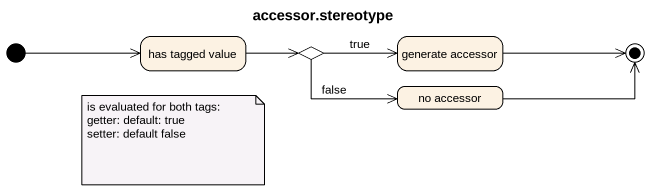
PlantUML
@startuml
title accessor.stereotype
hide empty description
state "has tagged value" as has_tagged_value
state choice1 <<choice>>
state "generate accessor" as generate_accessor
state "no accessor" as no_accessor
[*] -right-> has_tagged_value
has_tagged_value -right-> choice1
choice1 -right-> generate_accessor : true
choice1 -right-> no_accessor : false
generate_accessor -right-> [*]
no_accessor -right-> [*]
note as N1
  is evaluated for both tags:
  getter: default: true
  setter: default false
end note
@enduml
